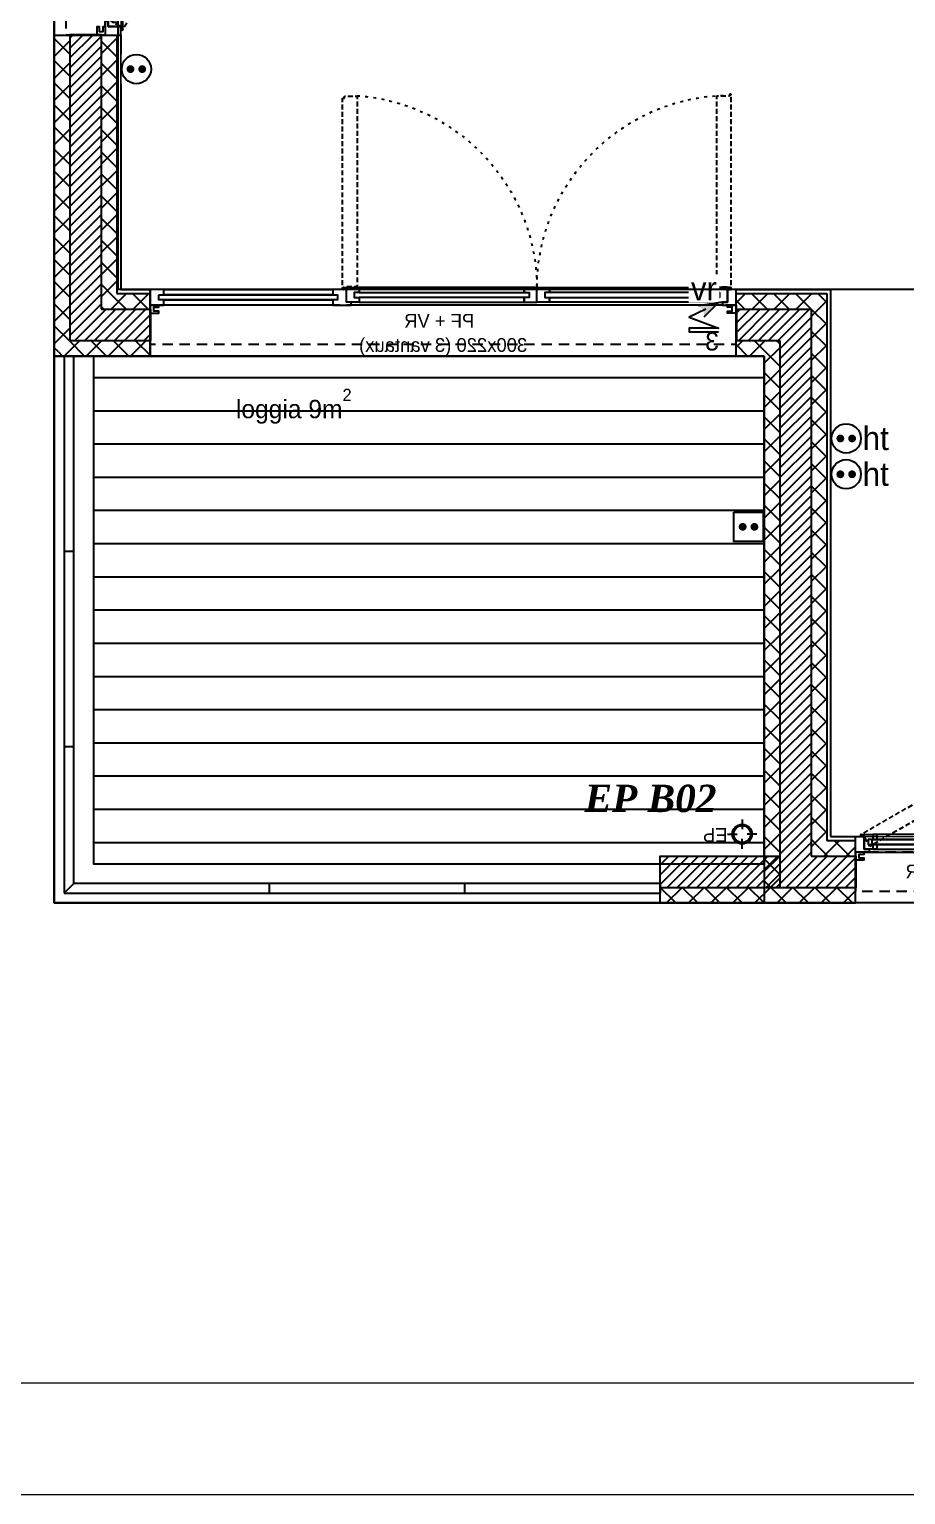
# Model space of a CAD drawing. Header units: centimetres. Extents: x 2648 to 12729, y 1890 to 6224.
# Drawn here: x 8406 to 8854, y 1890 to 2640 of the extents above; entities that cross this region are included whole.
import ezdxf

# ---------------------------------------------------------------- set-up
doc = ezdxf.new("R2010")
doc.units = ezdxf.units.CM
for name, pattern in [('Style de ligne -11', [0.347222, 0.20828, -0.138942]), ('Style de ligne -12', [0.164042, 0.054681, -0.109361]), ('Style de ligne -13', [0.147638, 0.098425, -0.049213]), ('Style de ligne -14', [0.147638, 0.098425, -0.049213]), ('Style de ligne -17', [0.347222, 0.20828, -0.138942]), ('Style de ligne -18', [0.164042, 0.054681, -0.109361])]:
    doc.linetypes.add(name, pattern=pattern)
for name, color, linetype in [('B GÈnÈral_Hatch', 252, 'Continuous'), ('B Général', 252, 'Continuous'), ('C ANNOTATIONS-prestations', 252, 'Continuous'), ('D SURFACES-shab', 252, 'Continuous'), ('Général', 252, 'Continuous'), ('prlm-EAU-EPEXT', 145, 'Continuous')]:
    doc.layers.add(name, color=color, linetype=linetype)
for name, color, linetype, lineweight in [('prlm-ELEC-CFO', 10, 'Continuous', 25), ('prlm-ZCARTOUCHE', 181, 'Continuous', 13), ('w_.prlm-EAU-EPEXT', 252, 'Continuous', 18)]:
    doc.layers.add(name, color=color, linetype=linetype, lineweight=lineweight)
doc.layers.add('prlm-ZEROPLOT', color=254, linetype='Continuous', plot=False)
doc.styles.add('Eurostile', font='Eurosti.TTF')
doc.styles.add('Eurostile (bold)', font='Eurostib.TTF')
doc.styles.add('prlm-eau-ep', font='timesbi.ttf', dxfattribs={"height": 18})
doc.styles.add('prlm-elec-cfo', font='comic.ttf', dxfattribs={"height": 12})
doc.styles.add('Times New Roman (bold italic)', font='timesbi.ttf')
pattern_1 = [(-45, (0, 0), (5.656854, 5.656854), []), (45, (0, 0), (5.656854, -5.656854), [])]
pattern_2 = [(45, (0, 0), (2.4253472, -2.6458333), [])]
pattern_3 = [(45, (0, 0), (-5.656854, 5.656854), []), (135, (0, 0), (5.656854, 5.656854), [])]
pattern_4 = [(-45, (0, 0), (5.656854, 5.656854), []), (45, (0, 0), (5.656854, -5.656854), [])]
pattern_5 = [(135, (0, 0), (-5.656854, -5.656854), []), (225, (0, 0), (-5.656854, 5.656854), [])]

# ---------------------------------------------------------------- blocks, each defined once
blk = doc.blocks.new('B 80.F 100x220 (all. vitrée fixe) + VR')
at = {"layer": 'B Général'}
blk.add_line((45, 9), (-45, 9), dxfattribs=at)
at = {"layer": 'B Général', "linetype": 'Continuous', "lineweight": 35}
for p, q in [((-50, 7), (-50, -9)), ((50, 7), (50, -9))]:
    blk.add_line(p, q, dxfattribs=at)
at = {"layer": 'B Général', "linetype": 'Style de ligne -14', "ltscale": 25.4, "flags": 128}
blk.add_lwpolyline([(-35.69, 65.82), (-36.19, 64.95), (-35.32, 64.45), (-38.57, 58.82), (42.63, 11.94), (45.88, 17.57), (46.75, 17.07), (47.25, 17.93)], close=True, dxfattribs=at)
at = {"layer": 'B Général', "flags": 128}
for points in [[(-43, 10.5), (-43, 9), (-50, 9), (-50, 17), (-45.5, 17), (-45.5, 10.5)], [(-43.5, 15.5), (43.5, 15.5), (43.5, 13), (-43.5, 13)], [(-41, 18), (41, 18), (41, 15.5), (-41, 15.5)], [(43, 10.5), (43, 9), (50, 9), (50, 17), (45.5, 17), (45.5, 10.5)], [(-50, 9), (-50, 5), (-45.5, 5), (-45.5, 6), (-48, 6), (-48, 8), (-45.5, 8), (-45.5, 9)], [(-41, 13), (41, 13), (41, 10.5), (-41, 10.5)], [(50, 9), (50, 5), (45.5, 5), (45.5, 6), (48, 6), (48, 8), (45.5, 8), (45.5, 9)]]:
    blk.add_lwpolyline(points, close=True, dxfattribs=at)
at = {"layer": 'B Général', "linetype": 'Continuous', "flags": 128}
for points in [[(-39, 15.5), (-41.5, 15.5), (-41.5, 13), (-39, 13), (-39, 10.5), (-45.5, 10.5), (-45.5, 17), (-46.5, 17), (-46.5, 18), (-39, 18)], [(39, 15.5), (41.5, 15.5), (41.5, 13), (39, 13), (39, 10.5), (45.5, 10.5), (45.5, 17), (46.5, 17), (46.5, 18), (39, 18)]]:
    blk.add_lwpolyline(points, close=True, dxfattribs=at)
at = {"layer": 'B Général', "linetype": 'Style de ligne -17', "ltscale": 25.4, "flags": 128}
blk.add_lwpolyline([(-50, 9), (50, 9), (50, -11), (-50, -11)], close=True, dxfattribs=at)
at = {"layer": 'B Général', "flags": 128}
blk.add_lwpolyline([(-50, -9), (-50, -17), (50, -17), (50, -9)], dxfattribs=at)
at = {"layer": 'B Général'}
blk.add_circle((47, 17.5), 0.5, dxfattribs=at)
at = {"layer": 'B Général', "linetype": 'Style de ligne -18', "ltscale": 25.4}
blk.add_arc((49, 17.5), 97.5, 150.29382, 179.70618, dxfattribs=at)
at = {"layer": 'B Général', "insert": (-23.11, 7.7), "char_height": 7.059, "attachment_point": 1, "line_spacing_factor": 0.894142, "style": 'Eurostile'}
blk.add_mtext('F.A.V + VR', dxfattribs=at)
at = {"layer": 'C ANNOTATIONS-prestations', "insert": (-41.15, -5.19), "char_height": 9.41, "attachment_point": 1, "rotation": 360, "line_spacing_factor": 0.894142, "style": 'Eurostile (bold)'}
blk.add_mtext('7', dxfattribs=at)
at = {"layer": 'C ANNOTATIONS-prestations', "insert": (0, -6.3), "char_height": 7.059, "width": 100, "attachment_point": 2, "rotation": 360, "line_spacing_factor": 0.894142, "style": 'Eurostile'}
blk.add_mtext('100x220', dxfattribs=at)
blk = doc.blocks.new('B 80.PF 300.220 + VR (3 vantaux)')
at = {"layer": 'B Général', "linetype": 'Continuous'}
for p, q in [((-150, 7), (-150, 17)), ((150, 7), (150, 17))]:
    blk.add_line(p, q, dxfattribs=at)
at = {"layer": 'B Général'}
blk.add_line((-143, 9), (47, 9), dxfattribs=at)
at = {"layer": 'B Général', "linetype": 'Continuous', "lineweight": 35}
for p, q in [((-150, 7), (-150, -9)), ((150, 7), (150, -9))]:
    blk.add_line(p, q, dxfattribs=at)
at = {"layer": 'B Général', "linetype": 'Style de ligne -13', "ltscale": 25.4, "flags": 128}
for points in [[(-147.5, 117), (-146.5, 117), (-146.5, 116), (-140, 116), (-140, 18.5), (-146.5, 18.5), (-146.5, 17.5), (-147.5, 17.5)], [(51.5, 115), (50.5, 115), (50.5, 116), (44, 116), (44, 18.5), (50.5, 18.5), (50.5, 17.5), (51.5, 17.5)]]:
    blk.add_lwpolyline(points, close=True, dxfattribs=at)
at = {"layer": 'B Général', "flags": 128}
for points in [[(-143, 10.5), (-143, 9), (-150, 9), (-150, 17), (-145.5, 17), (-145.5, 10.5)], [(-54.5, 18), (-139, 18), (-139, 15.5), (-54.5, 15.5)], [(-41.5, 18), (43, 18), (43, 15.5), (-41.5, 15.5)], [(56.5, 17), (56.5, 14.25), (54, 14.25), (54, 11.75), (56.5, 11.75), (56.5, 9), (47, 9), (47, 10.5), (49.5, 10.5), (49.5, 17)], [(143, 17), (56.5, 17), (56.5, 14.25), (143, 14.25)], [(145.5, 14.25), (143, 14.25), (143, 17), (150, 17), (150, 9), (143, 9), (143, 11.75), (145.5, 11.75)], [(-150, 9), (-150, 5), (-145.5, 5), (-145.5, 6), (-148, 6), (-148, 8), (-145.5, 8), (-145.5, 9)], [(-54.5, 13), (-139, 13), (-139, 10.5), (-54.5, 10.5)], [(-41.5, 13), (43, 13), (43, 10.5), (-41.5, 10.5)], [(145.5, 14.25), (54, 14.25), (54, 11.75), (145.5, 11.75)], [(143, 11.75), (56.5, 11.75), (56.5, 9), (143, 9)], [(150, 9), (150, 5), (145.5, 5), (145.5, 6), (148, 6), (148, 8), (145.5, 8), (145.5, 9)]]:
    blk.add_lwpolyline(points, close=True, dxfattribs=at)
at = {"layer": 'B Général', "linetype": 'Continuous', "flags": 128}
for points in [[(-139, 15.5), (-141.5, 15.5), (-141.5, 13), (-139, 13), (-139, 10.5), (-145.5, 10.5), (-145.5, 17), (-146.5, 17), (-146.5, 18), (-139, 18)], [(-54.5, 15.5), (-52, 15.5), (-52, 13), (-54.5, 13), (-54.5, 10.5), (-48, 10.5), (-48, 17), (-47, 17), (-47, 18), (-54.5, 18)], [(-41.5, 15.5), (-44, 15.5), (-44, 13), (-41.5, 13), (-41.5, 10.5), (-48, 10.5), (-48, 17), (-47, 17), (-47, 18), (-41.5, 18)], [(43, 15.5), (45.5, 15.5), (45.5, 13), (43, 13), (43, 10.5), (49.5, 10.5), (49.5, 17), (50.5, 17), (50.5, 18), (43, 18)]]:
    blk.add_lwpolyline(points, close=True, dxfattribs=at)
at = {"layer": 'B Général', "linetype": 'Style de ligne -11', "ltscale": 25.4, "flags": 128}
blk.add_lwpolyline([(-150, 9), (150, 9), (150, -11), (-150, -11)], close=True, dxfattribs=at)
at = {"layer": 'B Général', "flags": 128}
blk.add_lwpolyline([(150, -9), (150, -17), (-150, -17), (-150, -9)], dxfattribs=at)
at = {"layer": 'B Général'}
for centre in [(-147, 17.5), (51, 17.5)]:
    blk.add_circle(centre, 0.5, dxfattribs=at)
at = {"layer": 'B Général', "linetype": 'Style de ligne -12', "ltscale": 25.4}
for centre, start, end in [((-147, 17.5), 0.29382, 90.28792), ((51, 17.5), 94.06495, 179.70618)]:
    blk.add_arc(centre, 99, start, end, dxfattribs=at)
at = {"layer": 'B Général', "insert": (2, 4.58), "char_height": 7.059, "attachment_point": 2, "rotation": 360, "line_spacing_factor": 0.894142, "style": 'Eurostile'}
blk.add_mtext('PF + VR', dxfattribs=at)
at = {"layer": 'C ANNOTATIONS-prestations', "rotation": 360, "line_spacing_factor": 0.894142}
for s, insert, char_height, attachment_point, style in [('3', (-141.15, -4.77), 9.41, 1, 'Eurostile (bold)'), ('300x220 (3 vantaux) ', (0, -7.82), 7.059, 2, 'Eurostile')]:
    blk.add_mtext(s, dxfattribs=dict(at, insert=insert, char_height=char_height, attachment_point=attachment_point, style=style))
blk = doc.blocks.new('B 80.F 100x170 (allège pleine + VR')
at = {"layer": 'B Général'}
blk.add_line((45, 9), (-45, 9), dxfattribs=at)
at = {"layer": 'B Général', "linetype": 'Continuous', "lineweight": 35}
for p, q in [((-50, 7), (-50, -9)), ((50, 7), (50, -9))]:
    blk.add_line(p, q, dxfattribs=at)
at = {"layer": 'B Général', "linetype": 'Style de ligne -13', "ltscale": 25.4, "flags": 128}
blk.add_lwpolyline([(-35.69, 65.82), (-36.19, 64.95), (-35.32, 64.45), (-38.57, 58.82), (42.63, 11.94), (45.88, 17.57), (46.75, 17.07), (47.25, 17.93)], close=True, dxfattribs=at)
at = {"layer": 'B Général', "flags": 128}
for points in [[(-43, 10.5), (-43, 9), (-50, 9), (-50, 17), (-45.5, 17), (-45.5, 10.5)], [(-43.5, 15.5), (43.5, 15.5), (43.5, 13), (-43.5, 13)], [(-41, 18), (41, 18), (41, 15.5), (-41, 15.5)], [(43, 10.5), (43, 9), (50, 9), (50, 17), (45.5, 17), (45.5, 10.5)], [(-50, 9), (-50, 5), (-45.5, 5), (-45.5, 6), (-48, 6), (-48, 8), (-45.5, 8), (-45.5, 9)], [(-41, 13), (41, 13), (41, 10.5), (-41, 10.5)], [(50, 9), (50, 5), (45.5, 5), (45.5, 6), (48, 6), (48, 8), (45.5, 8), (45.5, 9)]]:
    blk.add_lwpolyline(points, close=True, dxfattribs=at)
at = {"layer": 'B Général', "linetype": 'Continuous', "flags": 128}
for points in [[(-39, 15.5), (-41.5, 15.5), (-41.5, 13), (-39, 13), (-39, 10.5), (-45.5, 10.5), (-45.5, 17), (-46.5, 17), (-46.5, 18), (-39, 18)], [(39, 15.5), (41.5, 15.5), (41.5, 13), (39, 13), (39, 10.5), (45.5, 10.5), (45.5, 17), (46.5, 17), (46.5, 18), (39, 18)]]:
    blk.add_lwpolyline(points, close=True, dxfattribs=at)
at = {"layer": 'B Général', "linetype": 'Style de ligne -11', "ltscale": 25.4, "flags": 128}
blk.add_lwpolyline([(-50, 9), (50, 9), (50, -11), (-50, -11)], close=True, dxfattribs=at)
at = {"layer": 'B Général', "flags": 128}
blk.add_lwpolyline([(-50, -9), (-50, -17), (50, -17), (50, -9)], dxfattribs=at)
at = {"layer": 'B Général'}
blk.add_circle((47, 17.5), 0.5, dxfattribs=at)
at = {"layer": 'B Général', "linetype": 'Style de ligne -12', "ltscale": 25.4}
blk.add_arc((49, 17.5), 97.5, 150.29382, 179.70618, dxfattribs=at)
at = {"layer": 'B Général', "insert": (-23.11, 2.65), "char_height": 7.059, "attachment_point": 1, "line_spacing_factor": 0.894142, "style": 'Eurostile'}
blk.add_mtext('F.A.B + VR', dxfattribs=at)
at = {"layer": 'C ANNOTATIONS-prestations', "rotation": 360, "line_spacing_factor": 0.894142}
for s, insert, char_height, attachment_point, style in [('8', (-41.34, -4.77), 9.41, 1, 'Eurostile (bold)'), ('100x170', (0, -7.82), 7.059, 2, 'Eurostile')]:
    blk.add_mtext(s, dxfattribs=dict(at, insert=insert, char_height=char_height, attachment_point=attachment_point, style=style))
blk = doc.blocks.new('B 80.EP')
at = {"layer": 'B Général', "linetype": 'Continuous'}
for p, q in [((-7.5, 0), (-2.5, 0)), ((0, 7.5), (0, 2.5)), ((7.5, 0), (2.5, 0)), ((0, -7.5), (0, -2.5))]:
    blk.add_line(p, q, dxfattribs=at)
at = {"layer": 'B Général', "linetype": 'Continuous', "flags": 128}
for points in [[(-5, 0, -1), (5, 0, -1)], [(-4.33, 0, -1), (4.33, 0, -1)]]:
    blk.add_lwpolyline(points, format="xyb", close=True, dxfattribs=at)
at = {"layer": 'C ANNOTATIONS-prestations', "insert": (7.5, 3.99), "char_height": 7.059, "attachment_point": 1, "line_spacing_factor": 0.894142, "style": 'Eurostile'}
blk.add_mtext('EP', dxfattribs=at)
blk = doc.blocks.new('B 80.w_.xi.epext')
at = {"layer": 'w_.prlm-EAU-EPEXT', "linetype": 'Continuous', "lineweight": 18}
blk.add_circle((0, 0), 5, dxfattribs=at)
blk = doc.blocks.new('B 80.Groupe-28-1')
at = {"layer": 'w_.prlm-EAU-EPEXT'}
blk.add_blockref('B 80.w_.xi.epext', (8770.55, 2227.74), dxfattribs=at)
at = {"layer": 'w_.prlm-EAU-EPEXT', "insert": (8689.85, 2253), "char_height": 13.989, "width": 86.1947, "attachment_point": 1, "line_spacing_factor": 1.004802, "style": 'Times New Roman (bold italic)'}
blk.add_mtext('EP B02', dxfattribs=at)
blk = doc.blocks.new('xi.epext')
at = {"layer": 'prlm-EAU-EPEXT', "color": 0, "linetype": 'ByBlock', "lineweight": -2}
blk.add_circle((0, 0), 5, dxfattribs=at)
blk = doc.blocks.new('xi.VR')
at = {"layer": 'prlm-ELEC-CFO', "lineweight": 5}
blk.add_hatch(color=0, dxfattribs=at).paths.add_polyline_path([(-3, 6), (-0.1, 3.7), (0, 0), (7.5, 7.5)])
at = {"layer": 'prlm-ELEC-CFO', "color": 0}
for points in [[(0.95, 4.23), (-7.5, 0), (7.5, -5.5), (-7.5, -5.5), (-7.5, -7.5), (7.5, -7.5)], [(-3, 6), (7.5, 7.5), (0, 0)]]:
    blk.add_lwpolyline(points, dxfattribs=at)
blk = doc.blocks.new('xi.PC')
at = {"color": 0, "lineweight": 5}
blk.add_wipeout([(-7.5, -7.5), (7.5, -7.5), (7.5, 7.5), (-7.5, 7.5)], dxfattribs=at).dxf.layer = 'prlm-ELEC-CFO'
at = {"layer": 'prlm-ELEC-CFO', "color": 0, "linetype": 'ByBlock', "lineweight": 5, "const_width": 2}
for points in [[(-4, 0, 1), (-2, 0, 1)], [(2, 0, 1), (4, 0, 1)]]:
    blk.add_lwpolyline(points, format="xyb", close=True, dxfattribs=at)
at = {"layer": 'prlm-ELEC-CFO', "color": 0, "linetype": 'ByBlock', "lineweight": -2}
blk.add_circle((0, 0), 7.5, dxfattribs=at)
blk = doc.blocks.new('xi.PCHT')
at = {"color": 0, "lineweight": 5}
blk.add_wipeout([(-7.5, -7.5), (7.5, -7.5), (7.5, 7.5), (-7.5, 7.5)], dxfattribs=at).dxf.layer = 'prlm-ELEC-CFO'
at = {"layer": 'prlm-ELEC-CFO', "color": 0, "linetype": 'ByBlock', "lineweight": 5, "const_width": 2}
for points in [[(-4, 0, 1), (-2, 0, 1)], [(2, 0, 1), (4, 0, 1)]]:
    blk.add_lwpolyline(points, format="xyb", close=True, dxfattribs=at)
at = {"layer": 'prlm-ELEC-CFO', "color": 0, "linetype": 'ByBlock', "lineweight": -2}
blk.add_circle((0, 0), 7.5, dxfattribs=at)
blk = doc.blocks.new('xi.PC-EXT')
at = {"layer": 'prlm-ELEC-CFO', "color": 0, "linetype": 'ByBlock', "lineweight": -2, "flags": 128}
blk.add_lwpolyline([(-7.5, 7.5), (7.5, 7.5), (7.5, -7.5), (-7.5, -7.5)], close=True, dxfattribs=at)
at = {"layer": 'prlm-ELEC-CFO', "color": 0, "linetype": 'ByBlock', "lineweight": 5, "const_width": 2}
for points in [[(-4, 0, 1), (-2, 0, 1)], [(2, 0, 1), (4, 0, 1)]]:
    blk.add_lwpolyline(points, format="xyb", close=True, dxfattribs=at)

msp = doc.modelspace()

# ---------------------------------------------------------------- hatches: boundary and pattern name
at = {"layer": 'B GÈnÈral_Hatch', "linetype": 'Continuous'}
h = msp.add_hatch(dxfattribs=at)
h.set_pattern_fill('02_ISOLANT', color=256, angle=-90, style=0, pattern_type=2)
h.set_pattern_definition(pattern_1)
h.paths.add_polyline_path([(8426.485, 2636.691), (8418.485, 2636.691), (8418.485, 2472.491), (8426.485, 2480.491)])
h = msp.add_hatch(dxfattribs=at)
h.set_pattern_fill('50_BETON', color=256, style=0, pattern_type=2)
h.set_pattern_definition(pattern_2)
h.paths.add_polyline_path([(8442.485, 2636.691), (8426.485, 2636.691), (8426.485, 2480.491), (8442.485, 2496.491)])
h = msp.add_hatch(dxfattribs=at)
h.set_pattern_fill('02_ISOLANT', color=256, angle=-90, style=0, pattern_type=2)
h.set_pattern_definition(pattern_1)
h.paths.add_polyline_path([(8450.485, 2636.691), (8442.485, 2636.691), (8442.485, 2496.491), (8450.485, 2504.491)])
h = msp.add_hatch(dxfattribs=at)
h.set_pattern_fill('02_ISOLANT', color=256, style=0, pattern_type=2)
h.set_pattern_definition(pattern_3)
h.paths.add_polyline_path([(8450.485, 2504.491), (8442.485, 2496.491), (8467.485, 2496.491), (8467.485, 2504.491)])
h = msp.add_hatch(dxfattribs=at)
h.set_pattern_fill('02_ISOLANT', color=256, style=0, pattern_type=2)
h.set_pattern_definition([(45, (0, 0), (-5.656854, 5.656854), []), (135, (0, 0), (5.656854, 5.656854), [])])
h.paths.add_polyline_path([(8767.485, 2504.491), (8767.485, 2496.491), (8805.796, 2496.491), (8813.796, 2504.491)])
h = msp.add_hatch(dxfattribs=at)
h.set_pattern_fill('02_ISOLANT', color=256, angle=90, style=0, pattern_type=2)
h.set_pattern_definition(pattern_5)
h.paths.add_polyline_path([(8805.796, 2216.491), (8813.796, 2224.491), (8813.796, 2504.491), (8805.796, 2496.491)])
h = msp.add_hatch(dxfattribs=at)
h.set_pattern_fill('50_BETON', color=256, style=0, pattern_type=2)
h.set_pattern_definition(pattern_2)
h.paths.add_polyline_path([(8442.485, 2496.491), (8426.485, 2480.491), (8467.485, 2480.491), (8467.485, 2496.491)])
h = msp.add_hatch(dxfattribs=at)
h.set_pattern_fill('50_BETON', color=256, style=0, pattern_type=2)
h.set_pattern_definition(pattern_2)
h.paths.add_polyline_path([(8767.485, 2496.491), (8767.485, 2480.491), (8789.796, 2480.491), (8805.796, 2496.491)])
h = msp.add_hatch(dxfattribs=at)
h.set_pattern_fill('50_BETON', color=256, style=0, pattern_type=2)
h.set_pattern_definition(pattern_2)
h.paths.add_polyline_path([(8789.796, 2200.491), (8805.796, 2216.491), (8805.796, 2496.491), (8789.796, 2480.491)])
h = msp.add_hatch(dxfattribs=at)
h.set_pattern_fill('02_ISOLANT', color=256, style=0, pattern_type=2)
h.set_pattern_definition(pattern_3)
h.paths.add_polyline_path([(8426.485, 2480.491), (8418.485, 2472.491), (8467.485, 2472.491), (8467.485, 2480.491)])
h = msp.add_hatch(dxfattribs=at)
h.set_pattern_fill('02_ISOLANT', color=256, style=0, pattern_type=2)
h.set_pattern_definition([(45, (0, 0), (-5.656854, 5.656854), []), (135, (0, 0), (5.656854, 5.656854), [])])
h.paths.add_polyline_path([(8767.485, 2480.491), (8767.485, 2472.491), (8781.796, 2472.491), (8789.796, 2480.491)])
h = msp.add_hatch(dxfattribs=at)
h.set_pattern_fill('02_ISOLANT', color=256, angle=90, style=0, pattern_type=2)
h.set_pattern_definition(pattern_5)
h.paths.add_polyline_path([(8781.796, 2192.491), (8789.796, 2200.491), (8789.796, 2480.491), (8781.796, 2472.491)])
h = msp.add_hatch(dxfattribs=at)
h.set_pattern_fill('H_BARDAGE V 150', color=256, angle=90, style=0, pattern_type=2)
h.set_pattern_definition([(180, (8610.14, 2342.491), (1e-15, 17), [])])
h.paths.add_polyline_path([(8781.796, 2472.491), (8438.485, 2472.491), (8438.485, 2212.491), (8781.796, 2212.491)])
h = msp.add_hatch(dxfattribs=at)
h.set_pattern_fill('02_ISOLANT', color=256, angle=-90, style=0, pattern_type=2)
h.set_pattern_definition(pattern_4)
h.paths.add_polyline_path([(8828.485, 2224.491), (8813.796, 2224.491), (8805.796, 2216.491), (8828.485, 2216.491)])
h = msp.add_hatch(dxfattribs=at)
h.set_pattern_fill('50_BETON', color=256, style=0, pattern_type=2)
h.set_pattern_definition(pattern_2)
h.paths.add_polyline_path([(8728.485, 2216.491), (8728.485, 2200.491), (8789.796, 2200.491), (8789.796, 2216.491)])
h = msp.add_hatch(dxfattribs=at)
h.set_pattern_fill('50_BETON', color=256, style=0, pattern_type=2)
h.set_pattern_definition(pattern_2)
h.paths.add_polyline_path([(8828.485, 2216.491), (8805.796, 2216.491), (8789.796, 2200.491), (8828.485, 2200.491)])
h = msp.add_hatch(dxfattribs=at)
h.set_pattern_fill('02_ISOLANT', color=256, style=0, pattern_type=2)
h.set_pattern_definition([(45, (0, 0), (-5.656854, 5.656854), []), (135, (0, 0), (5.656854, 5.656854), [])])
h.paths.add_polyline_path([(8728.485, 2200.491), (8728.485, 2192.491), (8789.796, 2192.491), (8789.796, 2200.491)])
h = msp.add_hatch(dxfattribs=at)
h.set_pattern_fill('02_ISOLANT', color=256, angle=-90, style=0, pattern_type=2)
h.set_pattern_definition(pattern_4)
h.paths.add_polyline_path([(8828.485, 2200.491), (8789.796, 2200.491), (8781.796, 2192.491), (8828.485, 2192.491)])

# ---------------------------------------------------------------- linework, layer by layer
at = {"layer": 'B Général', "linetype": 'Continuous'}
for p, q in [((8418.485, 2636.691), (8418.485, 2472.491)), ((8418.485, 2636.691), (8418.485, 2472.491)), ((8418.485, 2636.691), (8452.485, 2636.691)), ((8426.485, 2636.691), (8426.485, 2480.491)), ((8442.485, 2636.691), (8442.485, 2496.491)), ((8450.485, 2636.691), (8450.485, 2504.491)), ((8450.485, 2636.691), (8450.485, 2504.491)), ((8452.485, 2636.691), (8452.485, 2506.491)), ((8452.485, 2636.691), (8452.485, 2506.491)), ((8452.485, 2506.491), (8467.485, 2506.491)), ((8452.485, 2506.491), (8467.485, 2506.491)), ((8467.485, 2472.491), (8467.485, 2506.491)), ((8767.485, 2506.491), (8815.796, 2506.491)), ((8767.485, 2506.491), (8815.796, 2506.491)), ((8767.485, 2472.491), (8767.485, 2506.491)), ((8815.796, 2506.491), (8815.796, 2226.491)), ((8815.796, 2506.491), (8815.796, 2226.491)), ((8450.485, 2504.491), (8467.485, 2504.491)), ((8450.485, 2504.491), (8467.485, 2504.491)), ((8767.485, 2504.491), (8813.796, 2504.491)), ((8767.485, 2504.491), (8813.796, 2504.491)), ((8813.796, 2504.491), (8813.796, 2224.491)), ((8813.796, 2504.491), (8813.796, 2224.491)), ((8442.485, 2496.491), (8467.485, 2496.491)), ((8767.485, 2496.491), (8805.796, 2496.491)), ((8805.796, 2496.491), (8805.796, 2216.491)), ((8426.485, 2480.491), (8467.485, 2480.491)), ((8767.485, 2480.491), (8789.796, 2480.491)), ((8789.796, 2480.491), (8789.796, 2200.491)), ((8418.485, 2472.491), (8467.485, 2472.491)), ((8418.485, 2472.491), (8467.485, 2472.491)), ((8767.485, 2472.491), (8781.796, 2472.491)), ((8767.485, 2472.491), (8781.796, 2472.491)), ((8781.796, 2472.491), (8781.796, 2192.491)), ((8781.796, 2472.491), (8781.796, 2192.491)), ((8813.796, 2224.491), (8828.485, 2224.491)), ((8813.796, 2224.491), (8828.485, 2224.491)), ((8815.796, 2226.491), (8828.485, 2226.491)), ((8815.796, 2226.491), (8828.485, 2226.491)), ((8828.485, 2192.491), (8828.485, 2226.491)), ((8728.485, 2216.491), (8789.796, 2216.491)), ((8728.485, 2216.491), (8789.796, 2216.491)), ((8728.485, 2192.491), (8728.485, 2216.491)), ((8805.796, 2216.491), (8828.485, 2216.491)), ((8428.485, 2202.491), (8423.485, 2197.491)), ((8728.485, 2200.491), (8789.796, 2200.491)), ((8728.485, 2200.491), (8789.796, 2200.491)), ((8789.796, 2200.491), (8828.485, 2200.491)), ((8728.485, 2192.491), (8789.796, 2192.491)), ((8728.485, 2192.491), (8789.796, 2192.491)), ((8781.796, 2192.491), (8828.485, 2192.491)), ((8781.796, 2192.491), (8828.485, 2192.491))]:
    msp.add_line(p, q, dxfattribs=at)
at = {"layer": 'B Général', "linetype": 'Continuous', "lineweight": 18}
for p, q in [((8426.485, 2636.691), (8426.485, 2480.491)), ((8442.485, 2636.691), (8442.485, 2496.491)), ((8442.485, 2496.491), (8467.485, 2496.491)), ((8767.485, 2496.491), (8805.796, 2496.491)), ((8805.796, 2496.491), (8805.796, 2216.491)), ((8426.485, 2480.491), (8467.485, 2480.491)), ((8767.485, 2480.491), (8789.796, 2480.491)), ((8789.796, 2480.491), (8789.796, 2200.491)), ((8805.796, 2216.491), (8828.485, 2216.491)), ((8789.796, 2200.491), (8828.485, 2200.491))]:
    msp.add_line(p, q, dxfattribs=at)
at = {"layer": 'B Général'}
for p, q in [((8428.485, 2372.491), (8423.485, 2372.491)), ((8428.485, 2272.491), (8423.485, 2272.491)), ((8528.485, 2202.491), (8528.485, 2197.491)), ((8628.485, 2202.491), (8628.485, 2197.491)), ((8728.485, 2202.491), (8728.485, 2197.491))]:
    msp.add_line(p, q, dxfattribs=at)
at = {"layer": 'B Général', "linetype": 'Continuous', "flags": 128}
for points in [[(8781.796, 2472.491), (8418.485, 2472.491), (8418.485, 2192.491), (8728.485, 2192.491), (8728.485, 2216.491), (8781.796, 2216.491)], [(8423.485, 2197.491), (8728.485, 2197.491), (8728.485, 2202.491), (8428.485, 2202.491), (8428.485, 2472.491), (8423.485, 2472.491)], [(8781.796, 2472.491), (8438.485, 2472.491), (8438.485, 2212.491), (8781.796, 2212.491)]]:
    msp.add_lwpolyline(points, close=True, dxfattribs=at)
at = {"layer": 'D SURFACES-shab', "lineweight": 18, "flags": 128}
msp.add_lwpolyline([(8959.795, 2545.15), (8959.795, 2916.691), (8452.485, 2916.691), (8452.485, 2506.491), (8815.796, 2506.491), (8815.796, 2226.491), (9031.796, 2226.491), (9031.796, 2478.491), (8970.796, 2478.491), (8970.796, 2540.15), (8908.796, 2540.15), (8908.796, 2545.15)], close=True, dxfattribs=at)
at = {"layer": 'prlm-ELEC-CFO', "lineweight": 13}
msp.add_spline([(8949.472, 2554.761), (8903.002, 2668.613), (8684.525, 2740.879)], degree=3, dxfattribs=at)
at = {"layer": 'prlm-ZEROPLOT'}
msp.add_lwpolyline([(8418.485, 4917.388), (10859.388, 4917.388), (10859.389, 3517.39), (9818.485, 3517.39), (9818.485, 2192.491), (8418.485, 2192.491)], close=True, dxfattribs=at)

# ---------------------------------------------------------------- block references
at = {"layer": 'B Général'}
for name, p, rotation in [('B 80.F 100x220 (all. vitrée fixe) + VR', (8435.485, 2686.691), 270.0000000033349), ('B 80.EP', (8770.546, 2227.741), 180)]:
    msp.add_blockref(name, p, dxfattribs=dict(at, rotation=rotation))
at = {"layer": 'B Général', "xscale": -1}
for name, p, rotation in [('B 80.PF 300.220 + VR (3 vantaux)', (8617.485, 2489.491), 3.33494896332461e-09), ('B 80.F 100x170 (allège pleine + VR', (8878.485, 2209.491), 3.334933350059928e-09)]:
    msp.add_blockref(name, p, dxfattribs=dict(at, rotation=rotation))
at = {"layer": 'Général'}
msp.add_blockref('B 80.Groupe-28-1', (0, 0), dxfattribs=at)
at = {"layer": 'prlm-EAU-EPEXT'}
msp.add_blockref('xi.epext', (8770.546, 2227.741), dxfattribs=at)
at = {"layer": 'prlm-ELEC-CFO'}
msp.add_blockref('xi.PC-EXT', (8773.796, 2385.045), dxfattribs=at)

# ---------------------------------------------------------------- texts
at = {"layer": 'D SURFACES-shab', "insert": (8511.421, 2455.704), "char_height": 9.412, "width": 264, "attachment_point": 1, "line_spacing_factor": 0.894142, "style": 'Eurostile'}
msp.add_mtext('loggia 9m{\\H0.6667x;\\S2^ ;}', dxfattribs=at)
at = {"layer": 'prlm-EAU-EPEXT', "insert": (8689.846, 2253.014), "char_height": 14, "width": 86.19473, "attachment_point": 1, "style": 'prlm-eau-ep'}
msp.add_mtext('EP B02', dxfattribs=at)

# ---------------------------------------------------------------- next in the draw order: block references
at = {"layer": 'prlm-ELEC-CFO'}
msp.add_blockref('xi.PC', (8460.485, 2619.362), dxfattribs=at)

# ---------------------------------------------------------------- next in the draw order: texts
at = {"layer": 'prlm-ELEC-CFO', "lineweight": 20, "char_height": 12, "attachment_point": 5, "line_spacing_factor": 0.8, "style": 'prlm-elec-cfo', "bg_fill": 3, "box_fill_scale": 1.1, "bg_fill_color": 256, "bg_fill_transparency": 0}
for s, insert in [('vr', (8750.979, 2507.021)), ('ht', (8838.872, 2411.953))]:
    msp.add_mtext(s, dxfattribs=dict(at, insert=insert))

# ---------------------------------------------------------------- next in the draw order: linework, layer by layer
at = {"layer": 'prlm-ELEC-CFO'}
msp.add_lwpolyline([(8451.245, 2916.322), (8960.008, 2916.322), (8960.008, 2506.506), (8451.245, 2506.506)], close=True, dxfattribs=at)

# ---------------------------------------------------------------- next in the draw order: block references
for name, p in [('xi.VR', (8750.979, 2492.303)), ('xi.PCHT', (8823.796, 2411.953))]:
    msp.add_blockref(name, p, dxfattribs=at)

# ---------------------------------------------------------------- next in the draw order: texts
at = {"layer": 'prlm-ELEC-CFO', "lineweight": 20, "insert": (8838.872, 2430.271), "char_height": 12, "attachment_point": 5, "line_spacing_factor": 0.8, "style": 'prlm-elec-cfo', "bg_fill": 3, "box_fill_scale": 1.1, "bg_fill_color": 256, "bg_fill_transparency": 0}
msp.add_mtext('ht', dxfattribs=at)

# ---------------------------------------------------------------- next in the draw order: linework, layer by layer
at = {"layer": 'prlm-ELEC-CFO', "lineweight": 13}
msp.add_spline([(8910.392, 2551.195), (8888.598, 2555.917), (8903.381, 2398.478)], degree=3, dxfattribs=at)

# ---------------------------------------------------------------- next in the draw order: block references
at = {"layer": 'prlm-ELEC-CFO'}
msp.add_blockref('xi.PCHT', (8823.796, 2430.271), dxfattribs=at)

# ---------------------------------------------------------------- next in the draw order: linework, layer by layer
at = {"layer": 'prlm-ZCARTOUCHE'}
for points in [[(2648.365, 6222.481), (12729.087, 6222.481), (12729.087, 1889.576), (2648.365, 1889.576)], [(2705.426, 6174.971), (12672.026, 6174.971), (12672.026, 1946.587), (2705.426, 1946.587)]]:
    msp.add_lwpolyline(points, close=True, dxfattribs=at)

doc.saveas('drawing.dxf')
